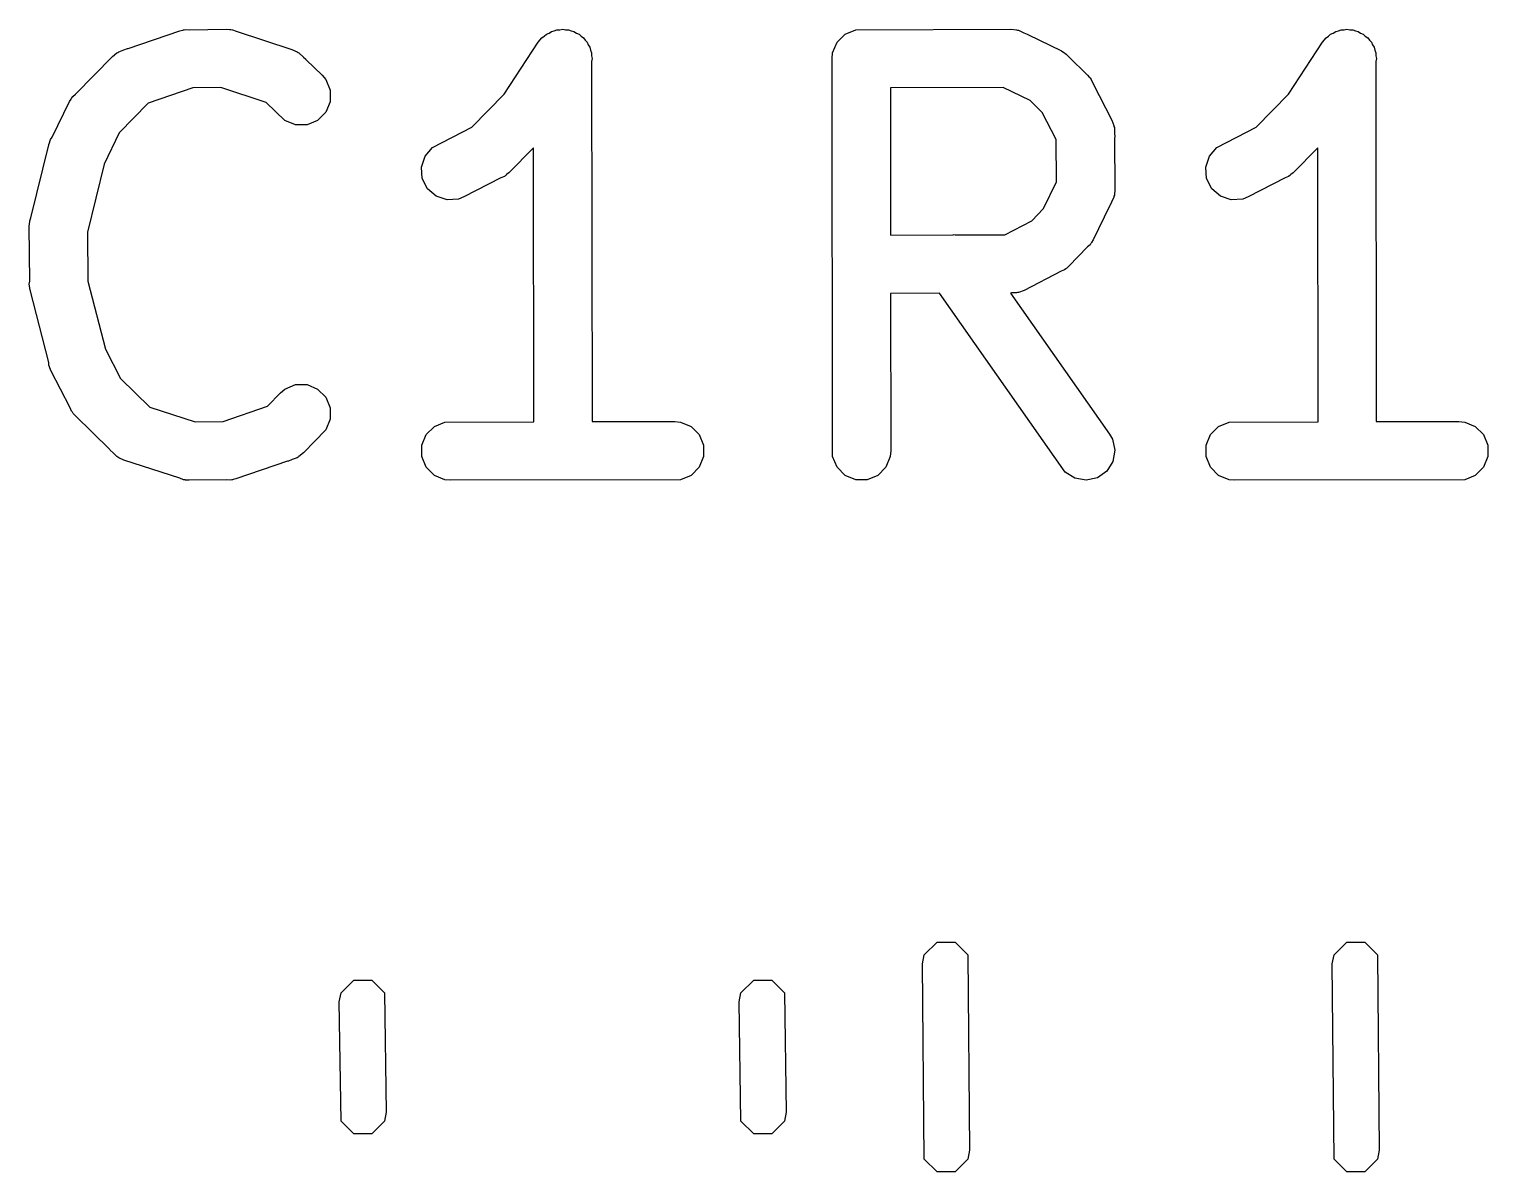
# Model space of a CAD drawing. Extents: x 195 to 321, y -207 to -140.
# Drawn here: x 269.139 to 272.859, y -200.293 to -197.38 of the extents above; entities that cross this region are included whole.
import ezdxf

# ---------------------------------------------------------------- set-up
doc = ezdxf.new("R2010")
doc.units = 0
doc.layers.add('BLACK', color=7, linetype='CONTINUOUS')

msp = doc.modelspace()

# ---------------------------------------------------------------- linework, layer by layer
at = {"layer": 'BLACK', "linetype": 'CONTINUOUS'}
for p, q in [((269.523901, -197.383668), (269.531156, -197.382018)), ((269.531156, -197.382018), (269.532987, -197.38126)), ((269.532987, -197.38126), (269.534583, -197.381239)), ((269.534583, -197.381239), (269.538238, -197.380408)), ((269.538238, -197.380408), (269.547538, -197.381069)), ((269.547538, -197.381069), (269.642857, -197.379819)), ((269.642857, -197.379819), (269.650262, -197.380548)), ((269.650262, -197.380548), (269.652237, -197.380408)), ((269.652237, -197.380408), (269.653723, -197.380889)), ((269.653723, -197.380889), (269.657489, -197.38126)), ((269.657489, -197.38126), (269.666852, -197.385138)), ((270.478507, -197.384101), (270.485368, -197.38126)), ((270.485368, -197.38126), (270.492716, -197.38126)), ((270.492716, -197.38126), (270.499921, -197.379819)), ((270.499921, -197.379819), (270.507205, -197.38126)), ((270.507205, -197.38126), (270.514632, -197.38126)), ((270.514632, -197.38126), (270.52142, -197.384072)), ((271.220237, -197.392459), (271.247273, -197.38126)), ((271.247273, -197.38126), (271.642857, -197.379819)), ((271.642857, -197.379819), (271.657489, -197.38126)), ((271.657489, -197.38126), (271.659978, -197.382291)), ((271.659978, -197.382291), (271.662666, -197.382482)), ((271.662666, -197.382482), (271.675659, -197.388786)), ((272.478507, -197.384101), (272.485368, -197.38126)), ((272.485368, -197.38126), (272.492716, -197.38126)), ((272.492716, -197.38126), (272.499921, -197.379819)), ((272.499921, -197.379819), (272.507205, -197.38126)), ((272.507205, -197.38126), (272.514632, -197.38126)), ((272.514632, -197.38126), (272.52142, -197.384072)), ((269.392111, -197.428879), (269.523901, -197.383668)), ((269.666852, -197.385138), (269.809431, -197.431287)), ((270.350854, -197.545534), (270.437596, -197.413216)), ((270.437596, -197.413216), (270.43763, -197.413173)), ((270.43763, -197.413173), (270.43764, -197.413151)), ((270.43764, -197.413151), (270.437691, -197.413099)), ((270.437691, -197.413099), (270.446912, -197.401841)), ((270.446912, -197.401841), (270.453081, -197.397709)), ((270.453081, -197.397709), (270.458332, -197.392459)), ((270.458332, -197.392459), (270.465121, -197.389646)), ((270.465121, -197.389646), (270.471227, -197.385558)), ((270.471227, -197.385558), (270.478507, -197.384101)), ((270.52142, -197.384072), (270.528629, -197.385498)), ((270.528629, -197.385498), (270.534808, -197.389617)), ((270.534808, -197.389617), (270.541668, -197.392459)), ((270.541668, -197.392459), (270.546861, -197.397652)), ((270.546861, -197.397652), (270.552978, -197.40173)), ((270.552978, -197.40173), (270.557111, -197.407902)), ((270.557111, -197.407902), (270.56236, -197.413151)), ((270.56236, -197.413151), (270.565171, -197.419938)), ((271.188346, -197.440187), (271.199545, -197.413151)), ((271.199545, -197.413151), (271.220237, -197.392459)), ((271.675659, -197.388786), (271.684525, -197.392459)), ((271.684525, -197.392459), (271.685747, -197.393681)), ((271.685747, -197.393681), (271.771636, -197.435356)), ((272.350854, -197.545534), (272.437596, -197.413216)), ((272.437596, -197.413216), (272.43763, -197.413173)), ((272.43763, -197.413173), (272.43764, -197.413151)), ((272.43764, -197.413151), (272.437691, -197.413099)), ((272.437691, -197.413099), (272.446912, -197.401841)), ((272.446912, -197.401841), (272.453081, -197.397709)), ((272.453081, -197.397709), (272.458332, -197.392459)), ((272.458332, -197.392459), (272.465121, -197.389646)), ((272.465121, -197.389646), (272.471227, -197.385558)), ((272.471227, -197.385558), (272.478507, -197.384101)), ((272.52142, -197.384072), (272.528629, -197.385498)), ((272.528629, -197.385498), (272.534808, -197.389617)), ((272.534808, -197.389617), (272.541668, -197.392459)), ((272.541668, -197.392459), (272.546861, -197.397652)), ((272.546861, -197.397652), (272.552978, -197.40173)), ((272.552978, -197.40173), (272.557111, -197.407902)), ((272.557111, -197.407902), (272.56236, -197.413151)), ((272.56236, -197.413151), (272.565171, -197.419938)), ((269.257797, -197.545167), (269.351729, -197.449405)), ((269.351729, -197.449405), (269.363094, -197.440077)), ((269.363094, -197.440077), (269.365584, -197.439045)), ((269.365584, -197.439045), (269.367619, -197.437281)), ((269.367619, -197.437281), (269.380581, -197.432834)), ((269.380581, -197.432834), (269.390131, -197.428879)), ((269.390131, -197.428879), (269.392111, -197.428879)), ((269.809431, -197.431287), (269.822856, -197.437281)), ((269.822856, -197.437281), (269.824891, -197.439046)), ((269.824891, -197.439046), (269.827382, -197.440078)), ((269.827382, -197.440078), (269.838883, -197.451181)), ((269.838883, -197.451181), (269.844963, -197.456455)), ((269.844963, -197.456455), (269.845539, -197.457608)), ((270.565171, -197.419938), (270.569261, -197.426045)), ((270.569261, -197.426045), (270.570717, -197.433326)), ((270.570717, -197.433326), (270.573559, -197.440187)), ((270.573559, -197.440187), (270.573569, -197.447587)), ((270.573569, -197.447587), (270.575, -197.45474)), ((270.575, -197.45474), (270.573589, -197.461868)), ((271.186905, -197.454819), (271.188346, -197.440187)), ((271.188346, -198.469451), (271.186905, -197.454819)), ((271.771636, -197.435356), (271.777935, -197.43932)), ((271.777935, -197.43932), (271.779763, -197.440078)), ((271.779763, -197.440078), (271.780933, -197.441208)), ((271.780933, -197.441208), (271.784079, -197.443188)), ((271.784079, -197.443188), (271.789711, -197.449682)), ((271.789711, -197.449682), (271.838747, -197.497024)), ((272.565171, -197.419938), (272.569261, -197.426045)), ((272.569261, -197.426045), (272.570717, -197.433326)), ((272.570717, -197.433326), (272.573559, -197.440187)), ((272.573559, -197.440187), (272.573569, -197.447587)), ((272.573569, -197.447587), (272.575, -197.45474)), ((272.575, -197.45474), (272.573589, -197.461868)), ((269.845539, -197.457608), (269.886366, -197.497024)), ((270.573589, -197.461868), (270.574894, -198.380337)), ((272.573589, -197.461868), (272.574894, -198.380337)), ((269.556404, -197.529703), (269.443135, -197.568561)), ((269.627783, -197.528767), (269.556404, -197.529703)), ((269.743976, -197.566376), (269.627783, -197.528767)), ((269.886366, -197.497024), (269.895693, -197.508389)), ((269.895693, -197.508389), (269.906892, -197.535425)), ((271.622924, -197.528503), (271.33559, -197.52955)), ((271.33559, -197.52955), (271.336123, -197.904745)), ((271.691691, -197.561871), (271.622924, -197.528503)), ((271.838747, -197.497024), (271.843465, -197.502773)), ((271.843465, -197.502773), (271.844964, -197.504073)), ((271.844964, -197.504073), (271.845691, -197.505486)), ((271.845691, -197.505486), (271.848074, -197.508389)), ((271.848074, -197.508389), (271.851723, -197.517199)), ((271.851723, -197.517199), (271.900415, -197.611754)), ((269.198175, -197.655366), (269.242442, -197.564135)), ((269.242442, -197.564135), (269.246406, -197.557835)), ((269.246406, -197.557835), (269.247164, -197.556008)), ((269.247164, -197.556008), (269.248261, -197.554888)), ((269.248261, -197.554888), (269.250274, -197.551692)), ((269.250274, -197.551692), (269.257797, -197.545167)), ((269.791665, -197.612417), (269.743976, -197.566376)), ((269.906892, -197.564688), (269.895693, -197.591724)), ((269.906892, -197.535425), (269.906892, -197.564688)), ((270.26812, -197.62988), (270.350854, -197.545534)), ((271.723018, -197.592115), (271.691691, -197.561871)), ((272.26812, -197.62988), (272.350854, -197.545534)), ((269.443135, -197.568561), (269.368856, -197.644286)), ((269.895693, -197.591724), (269.875, -197.612417)), ((271.758476, -197.660972), (271.723018, -197.592115)), ((269.818701, -197.623616), (269.791665, -197.612417)), ((269.847964, -197.623616), (269.818701, -197.623616)), ((269.875, -197.612417), (269.847964, -197.623616)), ((270.168302, -197.681283), (270.26812, -197.62988)), ((271.900415, -197.611754), (271.90567, -197.625485)), ((271.90567, -197.625485), (271.905861, -197.628174)), ((271.905861, -197.628174), (271.906892, -197.630663)), ((271.906892, -197.630663), (271.907018, -197.64446)), ((272.168302, -197.681283), (272.26812, -197.62988)), ((269.143903, -197.861089), (269.189144, -197.674724)), ((269.189144, -197.674724), (269.189529, -197.673644)), ((269.189529, -197.673644), (269.189568, -197.673105)), ((269.189568, -197.673105), (269.190153, -197.671897)), ((269.190153, -197.671897), (269.194091, -197.660878)), ((269.194091, -197.660878), (269.198175, -197.655366)), ((269.368856, -197.644286), (269.330131, -197.724096)), ((271.759461, -197.768604), (271.758476, -197.660972)), ((271.907018, -197.64446), (271.907744, -197.654675)), ((271.907744, -197.654675), (271.907128, -197.656521)), ((271.907128, -197.656521), (271.908333, -197.788152)), ((270.139875, -197.731152), (270.149129, -197.703391)), ((270.149129, -197.703391), (270.168302, -197.681283)), ((270.425322, -197.681958), (270.362557, -197.745947)), ((270.426314, -198.380702), (270.425322, -197.681958)), ((272.139875, -197.731152), (272.149129, -197.703391)), ((272.149129, -197.703391), (272.168302, -197.681283)), ((272.425322, -197.681958), (272.362557, -197.745947)), ((272.426314, -198.380702), (272.425322, -197.681958)), ((269.330131, -197.724096), (269.288105, -197.897219)), ((270.141949, -197.760342), (270.139875, -197.731152)), ((270.354094, -197.752891), (270.351192, -197.755274)), ((270.355508, -197.752164), (270.354094, -197.752891)), ((270.356807, -197.750665), (270.355508, -197.752164)), ((270.362557, -197.745947), (270.356807, -197.750665)), ((272.141949, -197.760342), (272.139875, -197.731152)), ((272.354094, -197.752891), (272.351192, -197.755274)), ((272.355508, -197.752164), (272.354094, -197.752891)), ((272.356807, -197.750665), (272.355508, -197.752164)), ((272.362557, -197.745947), (272.356807, -197.750665)), ((270.155036, -197.786517), (270.141949, -197.760342)), ((270.177144, -197.80569), (270.155036, -197.786517)), ((270.342383, -197.758922), (270.247827, -197.807615)), ((270.351192, -197.755274), (270.342383, -197.758922)), ((271.726281, -197.836985), (271.759461, -197.768604)), ((271.908333, -197.788152), (271.906892, -197.802784)), ((272.155036, -197.786517), (272.141949, -197.760342)), ((272.177144, -197.80569), (272.155036, -197.786517)), ((272.342383, -197.758922), (272.247827, -197.807615)), ((272.351192, -197.755274), (272.342383, -197.758922)), ((270.204905, -197.814944), (270.177144, -197.80569)), ((270.234095, -197.81287), (270.204905, -197.814944)), ((270.247827, -197.807615), (270.234095, -197.81287)), ((271.899362, -197.82096), (271.895693, -197.82982)), ((271.90567, -197.807962), (271.899362, -197.82096)), ((271.905861, -197.805272), (271.90567, -197.807962)), ((271.906892, -197.802784), (271.905861, -197.805272)), ((272.204905, -197.814944), (272.177144, -197.80569)), ((272.234095, -197.81287), (272.204905, -197.814944)), ((272.247827, -197.807615), (272.234095, -197.81287)), ((269.140727, -197.868758), (269.143903, -197.861089)), ((271.696036, -197.868313), (271.726281, -197.836985)), ((271.894471, -197.831041), (271.852796, -197.916931)), ((271.895693, -197.82982), (271.894471, -197.831041)), ((269.139286, -197.88339), (269.139537, -197.880836)), ((269.140553, -198.021969), (269.139286, -197.88339)), ((269.139375, -197.879744), (269.139829, -197.877872)), ((269.139537, -197.880836), (269.139375, -197.879744)), ((269.139829, -197.877872), (269.140727, -197.868758)), ((269.288105, -197.897219), (269.289247, -198.021991)), ((271.627348, -197.903684), (271.696036, -197.868313)), ((271.336123, -197.904745), (271.496041, -197.904162)), ((271.496041, -197.904162), (271.498375, -197.903646)), ((271.498375, -197.903646), (271.501197, -197.904144)), ((271.501197, -197.904144), (271.627348, -197.903684)), ((271.838469, -197.935006), (271.791128, -197.984042)), ((271.844964, -197.929374), (271.838469, -197.935006)), ((271.846943, -197.926228), (271.844964, -197.929374)), ((271.848074, -197.925058), (271.846943, -197.926228)), ((271.848831, -197.92323), (271.848074, -197.925058)), ((271.852796, -197.916931), (271.848831, -197.92323)), ((271.770954, -197.997017), (271.676398, -198.04571)), ((271.779763, -197.993369), (271.770954, -197.997017)), ((271.782665, -197.990986), (271.779763, -197.993369)), ((271.784079, -197.990259), (271.782665, -197.990986)), ((271.785378, -197.98876), (271.784079, -197.990259)), ((271.791128, -197.984042), (271.785378, -197.98876)), ((269.139375, -198.029893), (269.140553, -198.021969)), ((269.140709, -198.038917), (269.139375, -198.029893)), ((269.140727, -198.040879), (269.140709, -198.038917)), ((269.141149, -198.0419), (269.140727, -198.040879)), ((269.141525, -198.044437), (269.141149, -198.0419)), ((269.189042, -198.229135), (269.141525, -198.044437)), ((269.289247, -198.021991), (269.333865, -198.195421)), ((271.659978, -198.051155), (271.657489, -198.052187)), ((271.662666, -198.050965), (271.659978, -198.051155)), ((271.676398, -198.04571), (271.662666, -198.050965)), ((271.460557, -198.052904), (271.336334, -198.053356)), ((271.336334, -198.053356), (271.336905, -198.454819)), ((271.781462, -198.508989), (271.460557, -198.052904)), ((271.644817, -198.052233), (271.641919, -198.052439)), ((271.641919, -198.052439), (271.894776, -198.41181)), ((271.657489, -198.052187), (271.644817, -198.052233)), ((269.333865, -198.195421), (269.372557, -198.270558)), ((269.189568, -198.236532), (269.189042, -198.229135)), ((269.19377, -198.247514), (269.189568, -198.236532)), ((269.194091, -198.248759), (269.19377, -198.247514)), ((269.194413, -198.249194), (269.194091, -198.248759)), ((269.194823, -198.250264), (269.194413, -198.249194)), ((269.243513, -198.344816), (269.194823, -198.250264)), ((269.372557, -198.270558), (269.446765, -198.343348)), ((269.746777, -198.341269), (269.780299, -198.306548)), ((269.780299, -198.306548), (269.791665, -198.29722)), ((269.791665, -198.29722), (269.818701, -198.286021)), ((269.818701, -198.286021), (269.847964, -198.286021)), ((269.847964, -198.286021), (269.875, -198.297219)), ((269.875, -198.297219), (269.895693, -198.317912)), ((269.247163, -198.353628), (269.243513, -198.344816)), ((269.446765, -198.343348), (269.562692, -198.38087)), ((269.63407, -198.379934), (269.746777, -198.341269)), ((269.895693, -198.317912), (269.906892, -198.344948)), ((269.906892, -198.344948), (269.906892, -198.374211)), ((269.249546, -198.356532), (269.247163, -198.353628)), ((269.250274, -198.357945), (269.249546, -198.356532)), ((269.251772, -198.359244), (269.250274, -198.357945)), ((269.256491, -198.364994), (269.251772, -198.359244)), ((269.34466, -198.451479), (269.256491, -198.364994)), ((269.562692, -198.38087), (269.63407, -198.379934)), ((269.906892, -198.374211), (269.895694, -198.401247)), ((270.172618, -198.392459), (270.199654, -198.38126)), ((270.199654, -198.38126), (270.426314, -198.380702)), ((270.574894, -198.380337), (270.785714, -198.379819)), ((270.785714, -198.379819), (270.800346, -198.38126)), ((270.800346, -198.38126), (270.827382, -198.392459)), ((272.172618, -198.392459), (272.199654, -198.38126)), ((272.199654, -198.38126), (272.426314, -198.380702)), ((272.574894, -198.380337), (272.785714, -198.379819)), ((272.785714, -198.379819), (272.800346, -198.38126)), ((272.800346, -198.38126), (272.827382, -198.392459)), ((269.895694, -198.401247), (269.838748, -198.460232)), ((270.140727, -198.440187), (270.151926, -198.413151)), ((270.151926, -198.413151), (270.172618, -198.392459)), ((270.827382, -198.392459), (270.848074, -198.413151)), ((270.848074, -198.413151), (270.859273, -198.440187)), ((271.894776, -198.41181), (271.901986, -198.424623)), ((272.140727, -198.440187), (272.151926, -198.413151)), ((272.151926, -198.413151), (272.172618, -198.392459)), ((272.827382, -198.392459), (272.848074, -198.413151)), ((272.848074, -198.413151), (272.859273, -198.440187)), ((269.345512, -198.453183), (269.34466, -198.451479)), ((269.353156, -198.459813), (269.345512, -198.453183)), ((269.363094, -198.469561), (269.353156, -198.459813)), ((269.838748, -198.460232), (269.827382, -198.46956)), ((270.140727, -198.469451), (270.140727, -198.440187)), ((270.859273, -198.440187), (270.859273, -198.469451)), ((271.336905, -198.454819), (271.335464, -198.469451)), ((271.901986, -198.424623), (271.908315, -198.453194)), ((271.908315, -198.453194), (271.90323, -198.482012)), ((272.140727, -198.469451), (272.140727, -198.440187)), ((272.859273, -198.440187), (272.859273, -198.469451)), ((269.365584, -198.470592), (269.363094, -198.469561)), ((269.367619, -198.472357), (269.365584, -198.470592)), ((269.381045, -198.478351), (269.367619, -198.472357)), ((269.523626, -198.5245), (269.381045, -198.478351)), ((269.798364, -198.480759), (269.666574, -198.52597)), ((269.800346, -198.480759), (269.798364, -198.480759)), ((269.809898, -198.476802), (269.800346, -198.480759)), ((269.822856, -198.472357), (269.809898, -198.476802)), ((269.824891, -198.470591), (269.822856, -198.472357)), ((269.827382, -198.46956), (269.824891, -198.470591)), ((270.151926, -198.496487), (270.140727, -198.469451)), ((270.172618, -198.517179), (270.151926, -198.496487)), ((270.848074, -198.496487), (270.827382, -198.517179)), ((270.859273, -198.469451), (270.848074, -198.496487)), ((271.199545, -198.496487), (271.188346, -198.469451)), ((271.220237, -198.517179), (271.199545, -198.496487)), ((271.324265, -198.496487), (271.303573, -198.517179)), ((271.335464, -198.469451), (271.324265, -198.496487)), ((271.90323, -198.482012), (271.887503, -198.50669)), ((272.151926, -198.496487), (272.140727, -198.469451)), ((272.172618, -198.517179), (272.151926, -198.496487)), ((272.848074, -198.496487), (272.827382, -198.517179)), ((272.859273, -198.469451), (272.848074, -198.496487)), ((269.532987, -198.528378), (269.523626, -198.5245)), ((269.53675, -198.528748), (269.532987, -198.528378)), ((269.538238, -198.52923), (269.53675, -198.528748)), ((269.540212, -198.529089), (269.538238, -198.52923)), ((269.547619, -198.529819), (269.540212, -198.529089)), ((269.642936, -198.528568), (269.547619, -198.529819)), ((269.652237, -198.52923), (269.642936, -198.528568)), ((269.655891, -198.528398), (269.652237, -198.52923)), ((269.657489, -198.528378), (269.655891, -198.528398)), ((269.65932, -198.527619), (269.657489, -198.528378)), ((269.666574, -198.52597), (269.65932, -198.527619)), ((270.199654, -198.528378), (270.172618, -198.517179)), ((270.214286, -198.529819), (270.199654, -198.528378)), ((270.800346, -198.528378), (270.214286, -198.529819)), ((270.827382, -198.517179), (270.800346, -198.528378)), ((271.247273, -198.528378), (271.220237, -198.517179)), ((271.276537, -198.528378), (271.247273, -198.528378)), ((271.303573, -198.517179), (271.276537, -198.528378)), ((271.806141, -198.524716), (271.781462, -198.508989)), ((271.834958, -198.529802), (271.806141, -198.524716)), ((271.863529, -198.523472), (271.834958, -198.529802)), ((271.887503, -198.50669), (271.863529, -198.523472)), ((272.199654, -198.528378), (272.172618, -198.517179)), ((272.214286, -198.529819), (272.199654, -198.528378)), ((272.800346, -198.528378), (272.214286, -198.529819)), ((272.827382, -198.517179), (272.800346, -198.528378)), ((271.422067, -199.739781), (271.454539, -199.707309)), ((271.454539, -199.707309), (271.500461, -199.707309)), ((271.500461, -199.707309), (271.532933, -199.739781)), ((272.467067, -199.739781), (272.499539, -199.707309)), ((272.499539, -199.707309), (272.545461, -199.707309)), ((272.545461, -199.707309), (272.577933, -199.739781)), ((271.4175, -199.762742), (271.422067, -199.739781)), ((271.422067, -200.260219), (271.4175, -199.762742)), ((271.532933, -199.739781), (271.5375, -200.237258)), ((272.4625, -199.762742), (272.467067, -199.739781)), ((272.467067, -200.260219), (272.4625, -199.762742)), ((272.577933, -199.739781), (272.5825, -200.237258)), ((269.93, -199.85942), (269.934567, -199.836459)), ((269.934567, -199.836459), (269.967039, -199.803987)), ((269.967039, -199.803987), (270.012961, -199.803987)), ((270.012961, -199.803987), (270.045433, -199.836459)), ((270.045433, -199.836459), (270.05, -200.14058)), ((270.95, -199.85942), (270.954567, -199.836459)), ((270.954567, -199.836459), (270.987039, -199.803987)), ((270.987039, -199.803987), (271.032961, -199.803987)), ((271.032961, -199.803987), (271.065433, -199.836459)), ((271.065433, -199.836459), (271.07, -200.14058)), ((269.934567, -200.163541), (269.93, -199.85942)), ((270.954567, -200.163541), (270.95, -199.85942)), ((269.967039, -200.196013), (269.934567, -200.163541)), ((270.045433, -200.163541), (270.012961, -200.196013)), ((270.05, -200.14058), (270.045433, -200.163541)), ((270.987039, -200.196013), (270.954567, -200.163541)), ((271.065433, -200.163541), (271.032961, -200.196013)), ((271.07, -200.14058), (271.065433, -200.163541)), ((270.012961, -200.196013), (269.967039, -200.196013)), ((271.032961, -200.196013), (270.987039, -200.196013)), ((271.5375, -200.237258), (271.532933, -200.260219)), ((272.5825, -200.237258), (272.577933, -200.260219)), ((271.454539, -200.292691), (271.422067, -200.260219)), ((271.532933, -200.260219), (271.500461, -200.292691)), ((272.499539, -200.292691), (272.467067, -200.260219)), ((272.577933, -200.260219), (272.545461, -200.292691)), ((271.500461, -200.292691), (271.454539, -200.292691)), ((272.545461, -200.292691), (272.499539, -200.292691))]:
    msp.add_line(p, q, dxfattribs=at)

doc.saveas('drawing.dxf')
